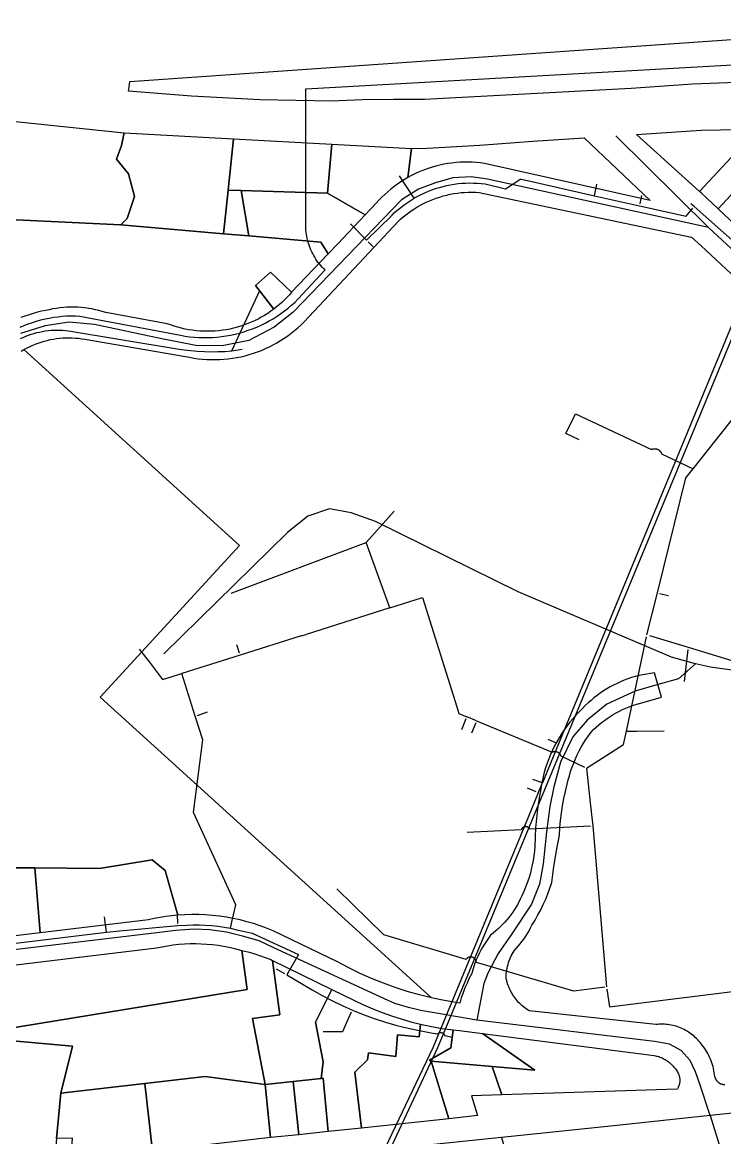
# Model space of a CAD drawing. Extents: x 1876309 to 1899261, y 443723 to 466661.
# Drawn here: x 1885607 to 1887048, y 456670 to 458960 of the extents above; entities that cross this region are included whole.
import ezdxf

# ---------------------------------------------------------------- set-up
doc = ezdxf.new("R2010")
doc.units = 0
doc.header["$MEASUREMENT"] = 0
for name, color, linetype in [('Parcels', 31, 'Continuous'), ('Roads', 7, 'Continuous'), ('Waterlines', 5, 'Continuous')]:
    doc.layers.add(name, color=color, linetype=linetype)

msp = doc.modelspace()

# ---------------------------------------------------------------- linework, layer by layer
at = {"layer": 'Parcels'}
for points in [[(1887573, 458960.4), (1887737.3, 458804.8), (1887612.1, 458819.2), (1887486.4, 458829.7), (1887360.6, 458836.3), (1887234.5, 458839.2), (1887108.4, 458838.2), (1886982.5, 458833.3), (1886856.7, 458824.7), (1886432.5, 458801.6), (1886368.7, 458802.1), (1886304.9, 458801), (1886241.2, 458798.3), (1886094.8, 458801.1), (1885954.3, 458808.4), (1885824.6, 458819.2), (1885825.7, 458822.3), (1885827.5, 458839), (1887573, 458960.4)], [(1885815.7, 458733.7), (1886040.4, 458721.2), (1886029, 458615.6), (1886019.4, 458526.2), (1885808.8, 458544.5), (1885821.8, 458557.9), (1885836.8, 458602.7), (1885825, 458649.4), (1885799.9, 458679.7), (1885810.2, 458707.2), (1885815.7, 458733.7)], [(1887098.7, 458722.7), (1886997.1, 458612.9), (1886867.3, 458730.2), (1886999.9, 458738.7), (1887079.5, 458740.4), (1887098.7, 458722.7)], [(1886040.4, 458721.2), (1886242, 458710), (1886233.3, 458609.7), (1886055.7, 458614.8), (1886029, 458615.6), (1886040.4, 458721.2)], [(1886397.8, 458641.6), (1886390.6, 458637.3), (1886383.5, 458632.9), (1886376.6, 458628.1), (1886369.8, 458623.2), (1886363.2, 458618), (1886356.8, 458612.6), (1886350.6, 458606.9), (1886344.5, 458601.1), (1886338.8, 458595.1), (1886333.2, 458589), (1886310.8, 458565.3), (1886233.3, 458609.7), (1886242, 458710), (1886405.3, 458701), (1886397.8, 458641.6)], [(1886405.3, 458701), (1886437.7, 458702.2), (1886546.1, 458708), (1886654.4, 458716.5), (1886760.1, 458723.3), (1886895.5, 458594.6), (1886555.3, 458670.7), (1886547, 458671.8), (1886538.7, 458672.6), (1886530.4, 458673.1), (1886522, 458673.4), (1886513.7, 458673.4), (1886505.3, 458673), (1886497, 458672.4), (1886488.7, 458671.5), (1886480.4, 458670.4), (1886472.2, 458668.9), (1886464, 458667.2), (1886455.9, 458665.2), (1886447.9, 458662.9), (1886439.9, 458660.4), (1886432, 458657.6), (1886425, 458654.8), (1886418.1, 458651.8), (1886411.2, 458648.6), (1886404.4, 458645.2), (1886397.8, 458641.6), (1886405.3, 458701)], [(1887035, 458577.5), (1887000, 458610.3), (1886997.1, 458612.9), (1887098.7, 458722.7), (1887136.8, 458687.6), (1887035, 458577.5)], [(1887172.7, 458654.3), (1887070.8, 458544.1), (1887035, 458577.5), (1887136.8, 458687.6), (1887172.7, 458654.3)], [(1886019.4, 458526.2), (1886029, 458615.6), (1886055.7, 458614.8), (1886071.9, 458521.7), (1886019.4, 458526.2)], [(1886071.9, 458521.7), (1886055.7, 458614.8), (1886233.3, 458609.7), (1886310.8, 458565.3), (1886275.3, 458527.9), (1886254.4, 458505.8), (1886234.4, 458484.8), (1886219.5, 458508.8), (1886071.9, 458521.7)], [(1886159.6, 458406), (1886154.9, 458400.6), (1886150, 458395.3), (1886144.9, 458390.3), (1886139.7, 458385.4), (1886134.3, 458380.6), (1886128.8, 458376), (1886123.2, 458371.6), (1886085.7, 458419.9), (1886116, 458447.4), (1886159.6, 458406)], [(1885926, 457127.3), (1885913.8, 457126.1), (1885901.6, 457124.6), (1885889.5, 457122.7), (1885877.5, 457120.5), (1885865.5, 457117.9), (1885643.3, 457091.1), (1885632.8, 457224.2), (1885764.9, 457223.2), (1885873.6, 457240.8), (1885900.2, 457218.8), (1885926, 457127.3)], [(1886105, 456779.9), (1885982.3, 456796), (1885858.2, 456781.5), (1885685.9, 456761.5), (1885709.8, 456858.6), (1885517.7, 456875.5), (1885511.9, 456893.3), (1885566, 456892.5), (1886068.4, 456974.4), (1886057.5, 457054.6), (1886069.7, 457051.7), (1886081.7, 457048.4), (1886093.6, 457044.7), (1886105.4, 457040.5), (1886117.1, 457036), (1886120.6, 457034.3), (1886135.4, 456922.8), (1886079.2, 456915.4), (1886105, 456779.9)], [(1886105, 456779.9), (1886079.2, 456915.4), (1886135.4, 456922.8), (1886120.6, 457034.3), (1886241.8, 456974.9), (1886208.9, 456907.8), (1886224.4, 456826.2), (1886220.4, 456792.1), (1886162.7, 456786), (1886105, 456779.9)], [(1886220.4, 456792.1), (1886224.4, 456826.2), (1886208.9, 456907.8), (1886241.8, 456974.9), (1886288.4, 456952), (1886307.1, 456943.3), (1886326, 456935.1), (1886345.3, 456927.5), (1886364.7, 456920.6), (1886384.4, 456914.2), (1886404.3, 456908.6), (1886424.3, 456903.5), (1886421.3, 456877.8), (1886377, 456881.4), (1886373.3, 456837.4), (1886317.3, 456844.4), (1886315.6, 456830.5), (1886289.6, 456804.7), (1886302.7, 456690.1), (1886234.6, 456683), (1886224.2, 456792.5), (1886220.4, 456792.1)], [(1886491.2, 456891.6), (1886486.6, 456854.9), (1886442.5, 456829.4), (1886446, 456827.6), (1886482.4, 456709), (1886302.7, 456690.1), (1886289.6, 456804.7), (1886315.6, 456830.5), (1886317.3, 456844.4), (1886373.3, 456837.4), (1886377, 456881.4), (1886421.3, 456877.8), (1886424.3, 456903.5), (1886446.5, 456898.8), (1886468.8, 456894.8), (1886491.2, 456891.6)], [(1886551.6, 456884.1), (1886658.9, 456808.9), (1886571.4, 456816.6), (1886446, 456827.6), (1886442.5, 456829.4), (1886486.6, 456854.9), (1886491.2, 456891.6), (1886503.9, 456890.2), (1886551.6, 456884.1)], [(1885326.8, 456694.6), (1885342.2, 456719.5), (1885391.5, 456805.8), (1885435.6, 456830.2), (1885517.7, 456875.5), (1885709.8, 456858.6), (1885685.9, 456761.5), (1885676.8, 456668.9), (1885672.7, 456622.5), (1885359.1, 456588.8), (1885349.2, 456695.8), (1885326.8, 456694.6)], [(1886551.6, 456884.1), (1886903.9, 456839.2), (1886906.2, 456838.7), (1886908.6, 456838.1), (1886910.9, 456837.5), (1886913.2, 456836.8), (1886915.4, 456835.9), (1886917.6, 456835.1), (1886919.8, 456834.1), (1886922, 456833.1), (1886924.1, 456831.9), (1886926.2, 456830.8), (1886928.3, 456829.5), (1886930.3, 456828.2), (1886932.2, 456826.8), (1886934.1, 456825.3), (1886936, 456823.8), (1886937.8, 456822.2), (1886939.5, 456820.6), (1886941.2, 456818.9), (1886942.8, 456817.1), (1886944.4, 456815.3), (1886945.9, 456813.4), (1886947.4, 456811.5), (1886948.7, 456809.5), (1886950, 456807.5), (1886951.3, 456805.4), (1886952.4, 456803.3), (1886953.5, 456801.2), (1886954.5, 456799), (1886954.9, 456797.9), (1886955.2, 456796.8), (1886955.5, 456795.7), (1886955.7, 456794.5), (1886955.9, 456793.4), (1886956.1, 456792.2), (1886956.2, 456791.1), (1886956.3, 456789.9), (1886956.3, 456788.8), (1886956.3, 456787.6), (1886956.3, 456786.4), (1886956.2, 456785.3), (1886956.1, 456784.1), (1886955.9, 456783), (1886955.7, 456781.8), (1886955.4, 456780.7), (1886955.2, 456779.6), (1886954.8, 456778.4), (1886954.5, 456777.3), (1886954.1, 456776.2), (1886953.6, 456775.2), (1886953.2, 456774.1), (1886952.7, 456773.1), (1886952.1, 456772), (1886951.5, 456771), (1886950.9, 456770), (1886590.8, 456758.2), (1886571.4, 456816.6), (1886658.9, 456808.9), (1886551.6, 456884.1)], [(1886590.8, 456758.2), (1886529, 456756.1), (1886541.1, 456715.8), (1886482.4, 456709), (1886446, 456827.6), (1886571.4, 456816.6), (1886590.8, 456758.2)], [(1885858.2, 456781.5), (1885874.3, 456642.5), (1885706.8, 456626.2), (1885710, 456669.5), (1885676.8, 456668.9), (1885685.9, 456761.5), (1885858.2, 456781.5)], [(1885874.3, 456642.5), (1885858.2, 456781.5), (1885982.3, 456796), (1886105, 456779.9), (1886116.5, 456670.5), (1885874.3, 456642.5)], [(1886174.2, 456676.6), (1886116.5, 456670.5), (1886105, 456779.9), (1886162.7, 456786), (1886174.2, 456676.6)], [(1886234.6, 456683), (1886174.2, 456676.6), (1886162.7, 456786), (1886220.4, 456792.1), (1886224.2, 456792.5), (1886234.6, 456683)]]:
    msp.add_lwpolyline(points, close=True, dxfattribs=at)
for points in [[(1885369.3, 458779.9), (1885815.7, 458733.7), (1885810.2, 458707.2), (1885799.9, 458679.7), (1885825, 458649.4), (1885836.8, 458602.7), (1885821.8, 458557.9), (1885808.8, 458544.5), (1885479.4, 458560.4)], [(1887049.1, 456778.7), (1887048.3, 456778.7), (1887047.5, 456778.8), (1887046.8, 456778.9), (1887046, 456779), (1887045.2, 456779.2), (1887044.5, 456779.3), (1887043.7, 456779.5), (1887043, 456779.8), (1887042.3, 456780), (1887041.6, 456780.3), (1887040.9, 456780.6), (1887040.2, 456780.9), (1887039.5, 456781.3), (1887038.8, 456781.6), (1887038.1, 456782), (1887037.5, 456782.4), (1887036.9, 456782.9), (1887036.3, 456783.3), (1887035.7, 456783.8), (1887035.1, 456784.3), (1887034.5, 456784.8), (1887034, 456785.4), (1887033.4, 456785.9), (1887032.9, 456786.5), (1887032.4, 456787.1), (1887032, 456787.7), (1887031.5, 456788.4), (1887031.1, 456789), (1887030.7, 456789.7), (1887030.3, 456790.3), (1887030, 456791), (1887029.6, 456791.7), (1887029.3, 456792.4), (1887029, 456793.1), (1887028.8, 456793.8), (1887028.6, 456794.6), (1887028.3, 456795.3), (1887028.2, 456796.1), (1887027.7, 456800.2), (1887027.1, 456804.2), (1887026.4, 456808.3), (1887025.5, 456812.3), (1887024.5, 456816.3), (1887023.3, 456820.2), (1887022.1, 456824.1), (1887020.7, 456828), (1887019.1, 456831.8), (1887017.5, 456835.6), (1887015.7, 456839.3), (1887013.8, 456843), (1887011.8, 456846.5), (1887009.6, 456850.1), (1887007.4, 456853.5), (1887005, 456856.9), (1887002.5, 456860.1), (1886999.9, 456863.3), (1886997.8, 456866.1), (1886995.5, 456868.8), (1886993.1, 456871.4), (1886990.7, 456873.9), (1886988.2, 456876.4), (1886985.5, 456878.7), (1886982.8, 456881), (1886980.1, 456883.2), (1886977.2, 456885.2), (1886974.3, 456887.2), (1886971.3, 456889.1), (1886968.3, 456890.8), (1886965.2, 456892.5), (1886962, 456894), (1886958.8, 456895.4), (1886955.5, 456896.8), (1886952.2, 456898), (1886948.9, 456899.1), (1886945.5, 456900), (1886942.1, 456900.9), (1886938.6, 456901.6), (1886935.2, 456902.2), (1886931.7, 456902.7), (1886928.2, 456903.1), (1886924.7, 456903.4), (1886921.1, 456903.5), (1886917.6, 456903.5), (1886914.1, 456903.4), (1886910.6, 456903.1), (1886907.1, 456902.8), (1886646.9, 456931), (1886643.9, 456932.8), (1886641.1, 456934.8), (1886638.3, 456936.8), (1886635.6, 456938.9), (1886633, 456941.1), (1886630.4, 456943.4), (1886627.9, 456945.8), (1886625.5, 456948.3), (1886623.2, 456950.8), (1886621, 456953.4), (1886618.9, 456956.1), (1886616.8, 456958.9), (1886614.9, 456961.7), (1886613, 456964.6), (1886611.3, 456967.6), (1886609.6, 456970.6), (1886608.1, 456973.7), (1886606.6, 456976.8), (1886605.3, 456980), (1886604, 456983.2), (1886602.9, 456986.4), (1886601.9, 456989.7), (1886601, 456993.1), (1886600.2, 456996.4), (1886599.6, 456999.8), (1886599.8, 457003.6), (1886600.1, 457007.4), (1886600.6, 457011.2), (1886601.1, 457015), (1886601.9, 457018.7), (1886602.7, 457022.5), (1886603.7, 457026.1), (1886604.8, 457029.8), (1886606.1, 457033.4), (1886607.4, 457037), (1886608.9, 457040.5), (1886610.5, 457044), (1886612.3, 457047.4), (1886614.1, 457050.7), (1886616.1, 457054), (1886620.6, 457058.7), (1886624.9, 457063.5), (1886629, 457068.5), (1886632.9, 457073.6), (1886636.7, 457078.9), (1886640.3, 457084.3), (1886643.8, 457089.8), (1886647, 457095.4), (1886650.1, 457101.1), (1886652.9, 457106.9), (1886659.2, 457117.2), (1886665.2, 457127.7), (1886670.8, 457138.4), (1886676.1, 457149.2), (1886681.1, 457160.2), (1886685.7, 457171.4), (1886689.9, 457182.7), (1886693.7, 457194.2), (1886698.1, 457226.9), (1886703.3, 457259.4), (1886709.4, 457291.8), (1886710.1, 457306.9), (1886711.4, 457321.9), (1886713.2, 457336.9), (1886715.4, 457351.8), (1886718.2, 457366.6), (1886721.5, 457381.3), (1886725.2, 457395.9), (1886727.3, 457404.8), (1886729.7, 457413.6), (1886732.3, 457422.3), (1886735.3, 457431), (1886738.5, 457439.5), (1886742, 457448), (1886745.8, 457456.3), (1886749.9, 457464.4), (1886754.2, 457472.5), (1886758.9, 457480.3), (1886763.7, 457488.1), (1886768.9, 457495.6), (1886774.2, 457503), (1886779.4, 457508.2), (1886784.6, 457513.2), (1886790.1, 457518), (1886795.7, 457522.6), (1886801.5, 457527.1), (1886807.4, 457531.3), (1886813.5, 457535.4), (1886819.7, 457539.2), (1886826, 457542.8), (1886832.5, 457546.2), (1886839, 457549.4), (1886845.7, 457552.3), (1886852.4, 457555), (1886859.3, 457557.5), (1886866.2, 457559.7), (1886873.2, 457561.7), (1886873.5, 457561.8), (1886918.8, 457574.9), (1886904.5, 457624.5), (1886896.5, 457623.5), (1886888.6, 457622.4), (1886880.7, 457620.9), (1886872.9, 457619.2), (1886865.1, 457617.2), (1886857.4, 457614.9), (1886849.8, 457612.4), (1886842.3, 457609.6), (1886834.9, 457606.5), (1886827.6, 457603.2), (1886820.4, 457599.7), (1886813.3, 457595.9), (1886806.4, 457591.9), (1886799.6, 457587.6), (1886793, 457583.1), (1886786.5, 457578.4), (1886780.2, 457573.4), (1886774.1, 457568.3), (1886768.1, 457562.9), (1886762.3, 457557.4), (1886756.8, 457551.6), (1886749.8, 457544.9), (1886743.1, 457537.9), (1886736.7, 457530.7), (1886730.5, 457523.3), (1886724.6, 457515.6), (1886718.9, 457507.8), (1886713.5, 457499.8), (1886708.4, 457491.6), (1886703.6, 457483.2), (1886699.1, 457474.7), (1886694.8, 457466), (1886690.9, 457457.2), (1886687.3, 457448.2), (1886683.9, 457439.1), (1886680.9, 457429.9), (1886678.2, 457420.7), (1886675.9, 457411.3), (1886673.8, 457401.9), (1886672.1, 457392.3), (1886670.7, 457382.8), (1886667.2, 457363.8), (1886664.3, 457344.8), (1886662, 457325.7), (1886660.3, 457306.5), (1886659.2, 457287.3), (1886658.8, 457268), (1886657.9, 457258.5), (1886656.7, 457249), (1886655.3, 457239.6), (1886653.5, 457230.3), (1886651.4, 457221), (1886649, 457211.7), (1886646.3, 457202.6), (1886643.2, 457193.5), (1886639.9, 457184.6), (1886636.3, 457175.8), (1886632.4, 457167.1), (1886628.2, 457158.5), (1886623.7, 457150.1), (1886620.4, 457144.4), (1886617, 457138.8), (1886613.3, 457133.3), (1886609.5, 457127.9), (1886605.5, 457122.7), (1886601.4, 457117.6), (1886597, 457112.6), (1886592.5, 457107.8), (1886587.9, 457103.1), (1886583.1, 457098.6), (1886578.2, 457094.2), (1886573.1, 457090), (1886567.8, 457086), (1886563.4, 457080.2), (1886559.3, 457074.2), (1886555.3, 457068), (1886551.5, 457061.8), (1886547.9, 457055.4), (1886544.6, 457048.8), (1886541.5, 457042.2), (1886538.6, 457035.5), (1886535.9, 457028.7), (1886533.5, 457021.8), (1886531.3, 457014.8), (1886529.3, 457007.7), (1886524.3, 456998), (1886519.6, 456988), (1886515.3, 456977.9), (1886511.4, 456967.6), (1886507.8, 456957.3), (1886504.6, 456946.8), (1886485.2, 456949.8), (1886466, 456953.4), (1886446.8, 456957.5), (1886446.8, 456957.5), (1885766.9, 457574.9), (1886052.7, 457886.2), (1885609.7, 458288.4), (1885615.4, 458291.5), (1885621.2, 458294.4), (1885627.1, 458297.1), (1885633.1, 458299.6), (1885639.2, 458301.9), (1885645.3, 458304), (1885651.5, 458305.8), (1885657.8, 458307.4), (1885664.1, 458308.9), (1885670.5, 458310.1), (1885676.9, 458311), (1885683.3, 458311.8), (1885689.8, 458312.3), (1885696.3, 458312.6), (1885702.8, 458312.7), (1885709.2, 458312.5), (1885715.7, 458312.2), (1885722.2, 458311.6), (1885728.6, 458310.7), (1885735, 458309.7), (1885941.6, 458274.4), (1885950.2, 458272.6), (1885958.9, 458271), (1885967.7, 458269.8), (1885976.5, 458268.9), (1885985.3, 458268.2), (1885994.1, 458267.9), (1886003, 458267.8), (1886011.8, 458268.1), (1886020.6, 458268.7), (1886029.4, 458269.5), (1886038.2, 458270.7), (1886046.9, 458272.1), (1886055.5, 458273.9), (1886064.1, 458275.9), (1886072.7, 458278.2), (1886081.1, 458280.8), (1886089.5, 458283.7), (1886097.7, 458286.9), (1886105.8, 458290.4), (1886113.8, 458294.1), (1886121.7, 458298.1), (1886129.5, 458302.4), (1886137, 458306.9), (1886144.5, 458311.7), (1886151.7, 458316.7), (1886158.8, 458322), (1886165.7, 458327.5), (1886172.5, 458333.2), (1886179, 458339.2), (1886185.3, 458345.4), (1886328.3, 458498.3), (1886378.2, 458551.6), (1886383.3, 458556.3), (1886388.5, 458560.8), (1886393.9, 458565.1), (1886399.3, 458569.2), (1886404.9, 458573.2), (1886410.7, 458577), (1886416.5, 458580.6), (1886422.5, 458584), (1886429, 458587.6), (1886435.7, 458590.8), (1886442.5, 458593.9), (1886449.4, 458596.7), (1886456.4, 458599.3), (1886463.5, 458601.7), (1886470.7, 458603.8), (1886477.9, 458605.7), (1886485.2, 458607.3), (1886492.5, 458608.7), (1886499.9, 458609.8), (1886507.3, 458610.7), (1886514.7, 458611.3), (1886522.1, 458611.7), (1886529.6, 458611.8), (1886537.1, 458611.6), (1886544.5, 458611.3), (1886606.3, 458597.9), (1886980.1, 458519.3), (1887000, 458501.2), (1887739.5, 457811.7)], [(1885479.4, 458560.4), (1885808.8, 458544.5), (1886019.4, 458526.2), (1886071.9, 458521.7), (1886071.9, 458521.7), (1886219.5, 458508.8), (1886234.4, 458484.8), (1886159.6, 458406), (1886116, 458447.4), (1886085.7, 458419.9), (1886123.2, 458371.6), (1886116.9, 458367.1), (1886110.5, 458362.8), (1886104, 458358.7), (1886097.3, 458354.8), (1886090.6, 458351.2), (1886083.6, 458347.8), (1886076.6, 458344.6), (1886069.5, 458341.7), (1886062.3, 458339), (1886055, 458336.6), (1886047.6, 458334.4), (1886040.1, 458332.4), (1886032.6, 458330.7), (1886025, 458329.3), (1886017.4, 458328.1), (1886009.8, 458327.2), (1886002.1, 458326.6), (1885994.4, 458326.2), (1885986.7, 458326), (1885979, 458326.2), (1885971.3, 458326.6), (1885963.6, 458327.2), (1885956, 458328.1), (1885948.3, 458329.3), (1885940.8, 458330.7), (1885933.3, 458332.4), (1885925.8, 458334.3), (1885918.4, 458336.5), (1885911.1, 458339), (1885903.9, 458341.6), (1885777.9, 458364.6), (1885770.9, 458366.8), (1885763.8, 458368.7), (1885756.7, 458370.4), (1885749.5, 458371.8), (1885742.3, 458373.1), (1885735, 458374), (1885727.7, 458374.7), (1885720.4, 458375.2), (1885713.1, 458375.5), (1885705.7, 458375.5), (1885698.4, 458375.2), (1885691.1, 458374.7), (1885683.8, 458374), (1885676.6, 458373), (1885669.3, 458371.8), (1885662.2, 458370.3), (1885655, 458368.6), (1885646.3, 458367), (1885637.6, 458365), (1885629, 458362.7), (1885620.5, 458360.1), (1885612.1, 458357.2), (1885603.8, 458354)], [(1885604.1, 458285.1), (1885609.7, 458288.4), (1886052.7, 457886.2), (1885766.9, 457574.9), (1886446.8, 456957.5), (1886446.8, 456957.5), (1886421.7, 456963.7), (1886396.8, 456970.7), (1886372.2, 456978.7), (1886347.8, 456987.5), (1886323.8, 456997.2), (1886300.2, 457007.7), (1886276.9, 457019), (1886254, 457031.2), (1886121.5, 457095.1), (1886108.3, 457100.5), (1886094.9, 457105.4), (1886081.3, 457109.9), (1886067.6, 457113.9), (1886053.7, 457117.5), (1886039.8, 457120.5), (1886025.7, 457123.1), (1886011.6, 457125.2), (1885997.4, 457126.8), (1885983.1, 457127.9), (1885968.9, 457128.5), (1885954.6, 457128.6), (1885940.3, 457128.2), (1885926, 457127.3), (1885900.2, 457218.8), (1885873.6, 457240.8), (1885764.9, 457223.2), (1885632.8, 457224.2), (1885564.5, 457224.8)], [(1885564.5, 457224.8), (1885632.8, 457224.2), (1885643.3, 457091.1), (1885545.8, 457079.3)], [(1885565.1, 457021.9), (1885882.4, 457059.9), (1885893.7, 457062.3), (1885905, 457064.4), (1885916.4, 457066.1), (1885927.9, 457067.4), (1885939.4, 457068.3), (1885951, 457068.8), (1885962.5, 457068.9), (1885974.1, 457068.6), (1885985.6, 457068), (1885997.1, 457066.9), (1886008.5, 457065.5), (1886019.9, 457063.6), (1886031.3, 457061.4), (1886042.5, 457058.8), (1886057.5, 457054.6), (1886057.5, 457054.6), (1886068.4, 456974.4), (1885566, 456892.5)]]:
    msp.add_lwpolyline(points, dxfattribs=at)
at = {"layer": 'Roads'}
for p, q in [((1886825, 458727.5), (1887015.4, 458539.2)), ((1887015.4, 458539.2), (1887364.7, 458213.2)), ((1887018.8, 456716.2), (1887063, 456571.7)), ((1886590.2, 456670.7), (1886667.1, 456410.7))]:
    msp.add_line(p, q, dxfattribs=at)
for points in [[(1887015.4, 458539.2), (1886561.7, 458638), (1886527.9, 458643.2), (1886490.5, 458641), (1886455.2, 458630.7), (1886419.9, 458617.5), (1886385.4, 458596.2), (1886162.7, 458365.4), (1886123.8, 458334.6), (1886071.6, 458307.4), (1886017.2, 458296.4), (1885962.9, 458297.1), (1885889.4, 458311.1), (1885754.9, 458339.7), (1885702.7, 458344.9), (1885653.5, 458337.4), (1885602.8, 458321.4)], [(1886988.9, 457643), (1886939.5, 457656.9), (1886624.4, 457791), (1886331.8, 457935.8), (1886281.9, 457953.3), (1886237.2, 457961.2), (1886192.6, 457946.3), (1886151.2, 457912.9), (1885897.5, 457664.1)], [(1887714.4, 457720.7), (1887685, 457687.3), (1887623.7, 457634.1), (1887578.1, 457603.7), (1887526.1, 457584.7), (1887473.3, 457576.3), (1887400.7, 457575.8), (1887304.4, 457589.8), (1887246.1, 457598.6), (1887125.8, 457621.5), (1887019.4, 457636.7), (1886988.9, 457643)], [(1886988.9, 457643), (1886953.5, 457612.6), (1886909.1, 457599.9), (1886864.8, 457587.2), (1886806.5, 457560.6), (1886765.9, 457527.5), (1886736.6, 457493.4), (1886711.6, 457441.7), (1886697.6, 457390.9), (1886689.6, 457350.6), (1886682.9, 457298.2), (1886676, 457232.5), (1886668.4, 457190.7), (1886652.1, 457150), (1886610.1, 457086.8), (1886583.5, 457048.8), (1886562, 457008.3), (1886554.4, 456986.9), (1886539.7, 456911.8)], [(1886539.7, 456911.8), (1886425.1, 456931.5), (1886399.3, 456937.7), (1886371.4, 456945.7), (1886350.1, 456955.3), (1886123, 457060.4), (1886092.9, 457074.3), (1886058.4, 457083.9), (1886026.1, 457092.7), (1885991.5, 457097.1), (1885959.2, 457098.6), (1885921, 457095.6), (1885882.8, 457091.2), (1885554.3, 457052.3)], [(1887018.8, 456716.2), (1886997.5, 456780.4), (1886988.7, 456805.4), (1886977.7, 456828.9), (1886959.3, 456849.5), (1886935, 456862.7), (1886904.4, 456867.9), (1886539.7, 456911.8)], [(1887438, 456759.5), (1887246.6, 456739.6), (1887018.8, 456716.2)], [(1887018.8, 456716.2), (1886821.2, 456694.7), (1886590.2, 456670.7)], [(1886590.2, 456670.7), (1886087.4, 456618.5), (1885623.2, 456569.6)]]:
    msp.add_lwpolyline(points, dxfattribs=at)
at = {"layer": 'Waterlines', "color": 5}
for p, q in [((1886411, 458599), (1886381, 458645)), ((1886630.3, 458638.3), (1886643.8, 458635.3)), ((1886643.8, 458635.3), (1886781.1, 458604.4)), ((1886781.1, 458604.4), (1886786, 458628)), ((1886781.1, 458604.4), (1886873.8, 458583.5)), ((1886874.7, 458587.4), (1886878.5, 458604.6)), ((1886985.8, 458582), (1886979.1, 458587.8)), ((1886985.8, 458582), (1887112.2, 458469.7)), ((1886313.2, 458512.9), (1886280.4, 458546.4)), ((1886329, 458497.2), (1886316.5, 458509.6)), ((1886036.5, 458285.7), (1886094.6, 458409.7)), ((1886036.5, 458285.7), (1886057.7, 458289.3)), ((1886943.1, 458062.8), (1886983.9, 458043.8)), ((1886312.4, 457892.4), (1886370, 457957)), ((1886035.3, 457788.3), (1886312.4, 457892.4)), ((1886361.2, 457758.3), (1886312.4, 457892.4)), ((1886889, 457703), (1886910.4, 457789)), ((1886915, 457787.9), (1886932.9, 457783.6)), ((1886361.2, 457758.3), (1886189.1, 457703.7)), ((1886179.2, 457700.6), (1886054, 457661.1)), ((1886179.2, 457700.6), (1886189.1, 457703.7)), ((1886846.8, 457505), (1886888, 457698.4)), ((1886893.8, 457701.5), (1886973.7, 457677.2)), ((1885846.9, 457673.4), (1885867.9, 457646.8)), ((1886052.6, 457665.4), (1886047.2, 457682.4)), ((1886965.8, 457606.8), (1886973.2, 457672.4)), ((1886973.7, 457677.2), (1887071.8, 457647.3)), ((1886054, 457661.1), (1885934.2, 457623.3)), ((1885961.8, 457535.9), (1885934.2, 457623.3)), ((1885966.2, 457537.4), (1885987.2, 457544.4)), ((1886539.2, 457526.4), (1886519.3, 457534.6)), ((1886517.4, 457530.2), (1886508, 457508)), ((1886537.4, 457521.9), (1886529, 457501)), ((1886703, 457480.6), (1886685.9, 457487.7)), ((1886846.8, 457505), (1886867.9, 457505.3)), ((1886868, 457505.3), (1886924, 457506)), ((1886765, 457429), (1886773, 457352)), ((1886674.3, 457398.9), (1886655, 457406)), ((1886661.6, 457380.4), (1886643.6, 457387.8)), ((1886773, 457352), (1886777.9, 457310.6)), ((1886777.9, 457310.6), (1886806, 456980)), ((1885779.3, 457092.1), (1885775.6, 457123.7)), ((1885925.9, 457110.1), (1885925.2, 457128.6)), ((1886037.5, 457116.3), (1886040.3, 457128.3)), ((1885806.3, 457094.9), (1885926.1, 457106.1)), ((1885926.1, 457106.1), (1885944.7, 457107)), ((1886033.8, 457100.5), (1886037.5, 457116.3)), ((1886033.8, 457100.5), (1886049.6, 457096.8)), ((1885779.3, 457092.1), (1885806.3, 457094.9)), ((1886049.6, 457096.8), (1886060.1, 457094.3)), ((1886145.9, 457007.1), (1886128.2, 457016.6)), ((1886282.1, 456928), (1886269.9, 456901.8)), ((1886269.9, 456901.8), (1886264, 456887.9)), ((1886264, 456887.9), (1886224.3, 456887.9))]:
    msp.add_line(p, q, dxfattribs=at)
at = {"layer": 'Waterlines', "color": 3}
for p in [(1886707.3, 457478.9), (1886665.9, 457378.6)]:
    msp.add_line(p, (1886674.3, 457398.9), dxfattribs=at)
at = {"layer": 'Waterlines', "color": 1}
msp.add_lwpolyline([(1885602.5, 458334.7), (1885610.7, 458338.2), (1885619.1, 458341.4), (1885627.5, 458344.4), (1885636.1, 458347.1), (1885644.7, 458349.4), (1885653.4, 458351.5), (1885662.2, 458353.3), (1885671.1, 458354.8), (1885680, 458356), (1885688.9, 458356.9), (1885697.8, 458357.5), (1885706.8, 458357.7), (1885715.8, 458357.7), (1885724.7, 458357.4), (1885931.4, 458317.8), (1885940.7, 458316.2), (1885950, 458314.9), (1885959.4, 458314), (1885968.8, 458313.4), (1885978.2, 458313.1), (1885987.6, 458313.1), (1885997, 458313.4), (1886006.4, 458314.1), (1886015.7, 458315.1), (1886025.1, 458316.5), (1886034.3, 458318.1), (1886043.5, 458320.1), (1886052.6, 458322.4), (1886061.7, 458325), (1886070.6, 458328), (1886079.5, 458331.2), (1886088.2, 458334.8), (1886096.8, 458338.6), (1886105.2, 458342.8), (1886113.5, 458347.2), (1886121.6, 458351.9), (1886129.6, 458356.9), (1886137.4, 458362.2), (1886145, 458367.8), (1886152.4, 458373.6), (1886159.6, 458379.7), (1886166.6, 458386), (1886173.3, 458392.5), (1886228.3, 458451.9), (1886225.3, 458454.8), (1886222.3, 458457.8), (1886219.5, 458461), (1886216.7, 458464.2), (1886214.1, 458467.5), (1886211.6, 458470.9), (1886209.2, 458474.4), (1886206.9, 458478), (1886204.8, 458481.6), (1886202.8, 458485.4), (1886200.9, 458489.1), (1886199.1, 458493), (1886197.5, 458496.9), (1886196, 458500.8), (1886194.6, 458504.8), (1886193.3, 458508.9), (1886192.2, 458513), (1886191.3, 458517.1), (1886190.5, 458521.3), (1886189.8, 458525.4), (1886189.3, 458529.6), (1886188.9, 458533.8), (1886188.6, 458538.1), (1886188.5, 458542.3), (1886188.5, 458546.5), (1886188.7, 458550.8), (1886188.7, 458824), (1887101.3, 458875.3)], dxfattribs=at)
at = {"layer": 'Waterlines', "color": 3}
for points in [[(1887183.4, 458710), (1887187.8, 458640.3), (1887115.9, 458466.5), (1886707.3, 457478.9)], [(1887109.8, 458424.3), (1886459, 456854.8), (1886089, 456063)], [(1886665.9, 457378.6), (1886645.6, 457329.7), (1886449.2, 456854.8), (1886071, 456061)]]:
    msp.add_lwpolyline(points, dxfattribs=at)
at = {"layer": 'Waterlines', "color": 5}
for points in [[(1886630.3, 458638.3), (1886598.8, 458618), (1886556.7, 458627.8), (1886548.8, 458628.7), (1886540.8, 458629.3), (1886532.9, 458629.7), (1886524.9, 458629.8), (1886517, 458629.7), (1886509, 458629.2), (1886501.1, 458628.5), (1886493.2, 458627.5), (1886485.4, 458626.2), (1886477.5, 458624.7), (1886469.8, 458622.9), (1886462.1, 458620.8), (1886454.5, 458618.4), (1886447, 458615.8), (1886439.6, 458613), (1886432.3, 458609.8), (1886425, 458606.5), (1886418, 458602.9), (1886411, 458599)], [(1886313.2, 458512.9), (1886365, 458563.9), (1886370.3, 458568.9), (1886375.7, 458573.8), (1886381.2, 458578.4), (1886386.9, 458582.9), (1886392.7, 458587.2), (1886398.7, 458591.3), (1886404.8, 458595.3), (1886411, 458599)], [(1886873.8, 458583.5), (1886969.3, 458562.4), (1886982.9, 458578.5)], [(1885602.8, 458311), (1885608.2, 458313.5), (1885613.7, 458315.8), (1885619.2, 458317.9), (1885624.9, 458319.9), (1885630.6, 458321.6), (1885636.3, 458323.2), (1885642.1, 458324.5), (1885648, 458325.7), (1885653.9, 458326.7), (1885659.8, 458327.4), (1885665.7, 458328), (1885671.7, 458328.3), (1885677.6, 458328.5), (1885683.6, 458328.4), (1885689.5, 458328.2), (1885695.5, 458327.7), (1885701.4, 458327.1), (1885924.8, 458290.1), (1885938.7, 458288.1), (1885952.6, 458286.4), (1885966.6, 458285.2), (1885980.5, 458284.5), (1885994.6, 458284.1), (1886008.6, 458284.2), (1886022.6, 458284.8), (1886036.5, 458285.7)], [(1886983.9, 458043.8), (1887136, 458235), (1887360, 458029), (1887380.3, 458050.7)], [(1886750, 458103.5), (1886722.4, 458116.4), (1886742.4, 458156.4), (1886898.4, 458083.6), (1886898.9, 458083.9), (1886899.3, 458084), (1886899.8, 458084.2), (1886900.3, 458084.4), (1886900.8, 458084.5), (1886901.3, 458084.6), (1886901.8, 458084.8), (1886902.3, 458084.8), (1886902.8, 458084.9), (1886903.3, 458085), (1886903.8, 458085), (1886904.3, 458085), (1886904.8, 458085), (1886905.3, 458085), (1886905.8, 458085), (1886906.3, 458085), (1886906.8, 458084.9), (1886907.3, 458084.8), (1886907.8, 458084.7), (1886908.3, 458084.6), (1886908.8, 458084.5), (1886909.3, 458084.3), (1886909.7, 458084.1), (1886910.2, 458084), (1886910.7, 458083.8), (1886911.1, 458083.6), (1886911.6, 458083.3), (1886912, 458083.1), (1886912.5, 458082.8), (1886912.9, 458082.5), (1886913.3, 458082.3), (1886913.7, 458082), (1886914.1, 458081.6), (1886914.5, 458081.3), (1886914.9, 458081), (1886915.2, 458080.6), (1886915.6, 458080.2), (1886915.9, 458079.9), (1886916.2, 458079.5), (1886916.5, 458079.1), (1886916.8, 458078.6), (1886917.1, 458078.2), (1886917.4, 458077.8), (1886917.6, 458077.4), (1886917.9, 458076.9), (1886918.1, 458076.4), (1886918.3, 458076), (1886918.5, 458075.5), (1886918.6, 458075), (1886918.8, 458074.6), (1886918.9, 458074.1), (1886943.1, 458062.8)], [(1886910.4, 457789), (1886969, 458025), (1886983.9, 458043.8)], [(1886361.2, 457758.3), (1886428.1, 457779.3), (1886498.5, 457555.1)], [(1885867.9, 457646.8), (1885894.7, 457610.8), (1885934.2, 457623.3)], [(1886040.3, 457128.3), (1886045, 457148.7), (1885958.4, 457337.8), (1885977.1, 457487.4), (1885961.8, 457535.9)], [(1886498.5, 457555.1), (1886502.8, 457541.5), (1886519.3, 457534.6)], [(1886539.2, 457526.4), (1886694.6, 457462.1), (1886694.9, 457462.3), (1886695.3, 457462.5), (1886695.7, 457462.6), (1886696.1, 457462.8), (1886696.5, 457462.9), (1886696.9, 457463), (1886697.3, 457463.1), (1886697.7, 457463.2), (1886698.1, 457463.3), (1886698.5, 457463.4), (1886699, 457463.4), (1886699.4, 457463.4), (1886699.8, 457463.5), (1886700.2, 457463.5), (1886700.6, 457463.5), (1886701.1, 457463.4), (1886701.5, 457463.4), (1886701.9, 457463.3), (1886702.3, 457463.3), (1886702.7, 457463.2), (1886703.1, 457463.1), (1886703.5, 457463), (1886703.9, 457462.8), (1886704.3, 457462.7), (1886704.7, 457462.5), (1886705.1, 457462.4), (1886705.5, 457462.2), (1886705.9, 457462), (1886706.2, 457461.8), (1886706.6, 457461.6), (1886706.9, 457461.3), (1886707.3, 457461.1), (1886707.6, 457460.8), (1886707.9, 457460.6), (1886708.2, 457460.3), (1886708.6, 457460), (1886708.8, 457459.7), (1886709.1, 457459.4), (1886709.4, 457459.1), (1886709.7, 457458.8), (1886709.9, 457458.4), (1886710.2, 457458.1), (1886710.4, 457457.7), (1886710.6, 457457.3), (1886710.8, 457457), (1886711, 457456.6), (1886711.2, 457456.2), (1886711.3, 457455.8), (1886711.5, 457455.4), (1886711.6, 457455), (1886711.7, 457454.6), (1886711.8, 457454.2), (1886760.5, 457431.1)], [(1886765, 457429), (1886841, 457478), (1886846.8, 457505)], [(1886773.2, 457310.3), (1886648.6, 457303.8), (1886648.4, 457304.1), (1886648.3, 457304.4), (1886648.1, 457304.6), (1886647.9, 457304.9), (1886647.7, 457305.2), (1886647.5, 457305.4), (1886647.3, 457305.7), (1886647, 457305.9), (1886646.8, 457306.2), (1886646.5, 457306.4), (1886646.3, 457306.6), (1886646, 457306.8), (1886645.8, 457307.1), (1886645.5, 457307.2), (1886645.2, 457307.4), (1886644.9, 457307.6), (1886644.6, 457307.8), (1886644.3, 457307.9), (1886644, 457308.1), (1886643.7, 457308.2), (1886643.4, 457308.3), (1886643.1, 457308.4), (1886642.8, 457308.5), (1886642.5, 457308.6), (1886642.1, 457308.7), (1886641.8, 457308.8), (1886641.5, 457308.8), (1886641.1, 457308.9), (1886640.8, 457308.9), (1886640.5, 457308.9), (1886640.1, 457309), (1886639.8, 457309), (1886639.5, 457308.9), (1886639.1, 457308.9), (1886638.8, 457308.9), (1886638.5, 457308.8), (1886638.1, 457308.8), (1886637.8, 457308.7), (1886637.5, 457308.6), (1886637.2, 457308.5), (1886636.8, 457308.4), (1886636.5, 457308.3), (1886636.2, 457308.2), (1886635.9, 457308.1), (1886635.6, 457307.9), (1886635.3, 457307.8), (1886635, 457307.6), (1886634.7, 457307.4), (1886634.4, 457307.2), (1886634.2, 457307), (1886633.9, 457306.8), (1886633.7, 457306.6), (1886633.4, 457306.4), (1886633.2, 457306.2), (1886632.9, 457305.9), (1886632.7, 457305.7), (1886632.5, 457305.4), (1886632.3, 457305.2), (1886632.1, 457304.9), (1886631.9, 457304.6), (1886631.7, 457304.3), (1886631.5, 457304), (1886631.4, 457303.8), (1886631.2, 457303.5), (1886631.1, 457303.1), (1886630.9, 457302.8), (1886520, 457297)], [(1886802.5, 456979.5), (1886739, 456971), (1886538.8, 457030.4), (1886538.7, 457030.8), (1886538.7, 457031.2), (1886538.6, 457031.6), (1886538.6, 457032), (1886538.5, 457032.4), (1886538.4, 457032.8), (1886538.3, 457033.2), (1886538.1, 457033.6), (1886538, 457034), (1886537.9, 457034.3), (1886537.7, 457034.7), (1886537.5, 457035), (1886537.3, 457035.4), (1886537.1, 457035.7), (1886536.9, 457036.1), (1886536.7, 457036.4), (1886536.5, 457036.7), (1886536.2, 457037.1), (1886536, 457037.4), (1886535.7, 457037.7), (1886535.4, 457037.9), (1886535.1, 457038.2), (1886534.8, 457038.5), (1886534.5, 457038.8), (1886534.2, 457039), (1886533.9, 457039.2), (1886533.6, 457039.5), (1886533.2, 457039.7), (1886532.9, 457039.9), (1886532.5, 457040.1), (1886532.2, 457040.2), (1886531.8, 457040.4), (1886531.4, 457040.6), (1886531.1, 457040.7), (1886530.7, 457040.8), (1886530.3, 457040.9), (1886529.9, 457041), (1886529.5, 457041.1), (1886529.1, 457041.2), (1886528.7, 457041.3), (1886528.3, 457041.3), (1886527.9, 457041.3), (1886527.5, 457041.4), (1886527.1, 457041.4), (1886526.7, 457041.4), (1886526.3, 457041.3), (1886525.9, 457041.3), (1886525.5, 457041.3), (1886525.2, 457041.2), (1886524.8, 457041.1), (1886524.4, 457041), (1886524, 457040.9), (1886523.6, 457040.8), (1886523.2, 457040.7), (1886522.9, 457040.5), (1886522.5, 457040.4), (1886522.1, 457040.2), (1886521.8, 457040), (1886521.4, 457039.8), (1886521.1, 457039.6), (1886520.7, 457039.4), (1886520.4, 457039.2), (1886520.1, 457038.9), (1886519.8, 457038.7), (1886519.5, 457038.4), (1886519.2, 457038.1), (1886518.9, 457037.9), (1886518.6, 457037.6), (1886518.4, 457037.3), (1886518.1, 457037), (1886517.9, 457036.6), (1886348.6, 457086.9), (1886252.5, 457181.4)], [(1885944.7, 457107), (1885957.4, 457107.4), (1885970.3, 457107.4), (1885983, 457106.9), (1885995.8, 457105.9), (1886008.5, 457104.6), (1886021.2, 457102.7), (1886033.8, 457100.5)], [(1885473.8, 457021.6), (1885487.7, 457038.3), (1885489.3, 457040.1), (1885490.8, 457041.8), (1885492.5, 457043.5), (1885494.2, 457045.1), (1885496, 457046.6), (1885497.8, 457048.1), (1885499.6, 457049.6), (1885501.5, 457050.9), (1885503.5, 457052.3), (1885505.4, 457053.5), (1885507.5, 457054.7), (1885509.5, 457055.8), (1885511.6, 457056.8), (1885513.8, 457057.8), (1885515.9, 457058.7), (1885518.1, 457059.5), (1885520.4, 457060.2), (1885522.6, 457060.9), (1885524.9, 457061.5), (1885779.3, 457092.1)], [(1886060.1, 457094.3), (1886078.4, 457090.3), (1886174, 457046.7), (1886149.9, 457004.9)], [(1886806.7, 456975.2), (1886812, 456939), (1887437.7, 457016.8)], [(1886149.9, 457004.9), (1886202, 456974), (1886222, 456962.6), (1886242.4, 456951.8), (1886263.1, 456941.8), (1886284.2, 456932.4)], [(1886284.2, 456932.4), (1886306.5, 456923.4), (1886329.2, 456915.1), (1886352.1, 456907.7), (1886375.3, 456901), (1886398.7, 456895.2), (1886422.3, 456890.2), (1886446, 456886)], [(1886446, 456886), (1886458.9, 456883.4), (1886459.1, 456883.6), (1886459.3, 456883.8), (1886459.5, 456884), (1886459.8, 456884.2), (1886460, 456884.4), (1886460.2, 456884.6), (1886460.4, 456884.8), (1886460.7, 456884.9), (1886460.9, 456885.1), (1886461.2, 456885.2), (1886461.4, 456885.4), (1886461.7, 456885.5), (1886462, 456885.6), (1886462.2, 456885.8), (1886462.5, 456885.9), (1886462.8, 456886), (1886463.1, 456886.1), (1886463.4, 456886.1), (1886463.7, 456886.2), (1886463.9, 456886.3), (1886464.2, 456886.3), (1886464.5, 456886.3), (1886464.8, 456886.4), (1886465.1, 456886.4), (1886465.4, 456886.4), (1886465.7, 456886.4), (1886466, 456886.4), (1886466.3, 456886.4), (1886466.6, 456886.3), (1886466.9, 456886.3), (1886467.2, 456886.2), (1886467.5, 456886.2), (1886467.7, 456886.1), (1886468, 456886), (1886468.3, 456885.9), (1886468.6, 456885.8), (1886468.9, 456885.7), (1886469.1, 456885.6), (1886469.4, 456885.4), (1886469.7, 456885.3), (1886469.9, 456885.1), (1886470.2, 456885), (1886470.4, 456884.8), (1886470.6, 456884.6), (1886470.9, 456884.5), (1886471.1, 456884.3), (1886471.3, 456884.1), (1886471.5, 456883.9), (1886471.7, 456883.7), (1886471.9, 456883.4), (1886472.1, 456883.2), (1886472.3, 456883), (1886472.5, 456882.7), (1886472.6, 456882.5), (1886472.8, 456882.2), (1886472.9, 456882), (1886473.1, 456881.7), (1886473.2, 456881.5), (1886473.3, 456881.2), (1886473.4, 456880.9), (1886473.5, 456880.6), (1886473.6, 456880.3), (1886490, 456877)]]:
    msp.add_lwpolyline(points, dxfattribs=at)

doc.saveas('drawing.dxf')
